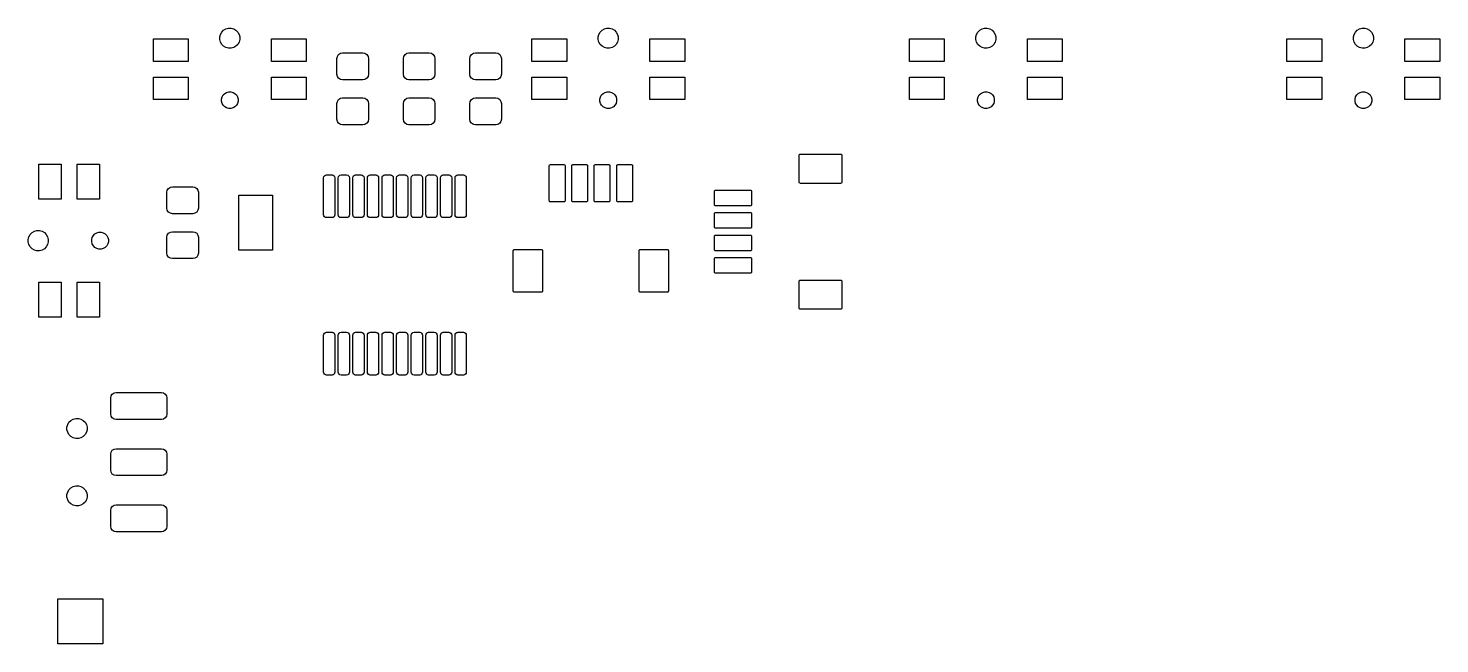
# Model space of a CAD drawing. Extents: x 187.9 to 250.7, y -110.1 to -82.7.
import ezdxf

# ---------------------------------------------------------------- set-up
doc = ezdxf.new("R2010")
doc.units = 0
doc.layers.add('BLACK', color=7, linetype='CONTINUOUS')

msp = doc.modelspace()

# ---------------------------------------------------------------- linework, layer by layer
at = {"layer": 'BLACK', "linetype": 'CONTINUOUS'}
for p, q in [((196.434254, -82.977792), (196.492991, -82.876057)), ((196.492991, -82.876057), (196.576057, -82.792991)), ((196.576057, -82.792991), (196.677792, -82.734254)), ((196.677792, -82.734254), (196.791263, -82.70385)), ((196.791263, -82.70385), (196.908737, -82.70385)), ((196.908737, -82.70385), (197.022208, -82.734254)), ((197.022208, -82.734254), (197.123943, -82.792991)), ((197.123943, -82.792991), (197.207009, -82.876057)), ((197.207009, -82.876057), (197.265746, -82.977792)), ((213.279254, -82.977792), (213.337991, -82.876057)), ((213.337991, -82.876057), (213.421057, -82.792991)), ((213.421057, -82.792991), (213.522792, -82.734254)), ((213.522792, -82.734254), (213.636263, -82.70385)), ((213.636263, -82.70385), (213.753737, -82.70385)), ((213.753737, -82.70385), (213.867208, -82.734254)), ((213.867208, -82.734254), (213.968943, -82.792991)), ((213.968943, -82.792991), (214.052009, -82.876057)), ((214.052009, -82.876057), (214.110746, -82.977792)), ((230.084254, -82.977792), (230.142991, -82.876057)), ((230.142991, -82.876057), (230.226057, -82.792991)), ((230.226057, -82.792991), (230.327792, -82.734254)), ((230.327792, -82.734254), (230.441263, -82.70385)), ((230.441263, -82.70385), (230.558737, -82.70385)), ((230.558737, -82.70385), (230.672208, -82.734254)), ((230.672208, -82.734254), (230.773943, -82.792991)), ((230.773943, -82.792991), (230.857009, -82.876057)), ((230.857009, -82.876057), (230.915746, -82.977792)), ((246.884254, -82.977792), (246.942991, -82.876057)), ((246.942991, -82.876057), (247.026057, -82.792991)), ((247.026057, -82.792991), (247.127792, -82.734254)), ((247.127792, -82.734254), (247.241263, -82.70385)), ((247.241263, -82.70385), (247.358737, -82.70385)), ((247.358737, -82.70385), (247.472208, -82.734254)), ((247.472208, -82.734254), (247.573943, -82.792991)), ((247.573943, -82.792991), (247.657009, -82.876057)), ((247.657009, -82.876057), (247.715746, -82.977792)), ((193.45, -84.175), (193.45, -83.175)), ((193.45, -83.175), (195, -83.175)), ((195, -83.175), (195, -84.175)), ((196.40385, -83.091263), (196.434254, -82.977792)), ((196.40385, -83.208737), (196.40385, -83.091263)), ((196.434254, -83.322208), (196.40385, -83.208737)), ((196.492991, -83.423943), (196.434254, -83.322208)), ((196.576057, -83.507009), (196.492991, -83.423943)), ((196.677792, -83.565746), (196.576057, -83.507009)), ((197.123943, -83.507009), (197.022208, -83.565746)), ((197.207009, -83.423943), (197.123943, -83.507009)), ((197.265746, -83.322208), (197.207009, -83.423943)), ((197.265746, -82.977792), (197.29615, -83.091263)), ((197.29615, -83.208737), (197.265746, -83.322208)), ((197.29615, -83.091263), (197.29615, -83.208737)), ((198.7, -84.175), (198.7, -83.175)), ((198.7, -83.175), (200.25, -83.175)), ((200.25, -83.175), (200.25, -84.175)), ((210.295, -84.175), (210.295, -83.175)), ((210.295, -83.175), (211.845, -83.175)), ((211.845, -83.175), (211.845, -84.175)), ((213.24885, -83.091263), (213.279254, -82.977792)), ((213.24885, -83.208737), (213.24885, -83.091263)), ((213.279254, -83.322208), (213.24885, -83.208737)), ((213.337991, -83.423943), (213.279254, -83.322208)), ((213.421057, -83.507009), (213.337991, -83.423943)), ((213.522792, -83.565746), (213.421057, -83.507009)), ((213.968943, -83.507009), (213.867208, -83.565746)), ((214.052009, -83.423943), (213.968943, -83.507009)), ((214.110746, -83.322208), (214.052009, -83.423943)), ((214.110746, -82.977792), (214.14115, -83.091263)), ((214.14115, -83.208737), (214.110746, -83.322208)), ((214.14115, -83.091263), (214.14115, -83.208737)), ((215.545, -84.175), (215.545, -83.175)), ((215.545, -83.175), (217.095, -83.175)), ((217.095, -83.175), (217.095, -84.175)), ((227.1, -84.175), (227.1, -83.175)), ((227.1, -83.175), (228.65, -83.175)), ((228.65, -83.175), (228.65, -84.175)), ((230.05385, -83.091263), (230.084254, -82.977792)), ((230.05385, -83.208737), (230.05385, -83.091263)), ((230.084254, -83.322208), (230.05385, -83.208737)), ((230.142991, -83.423943), (230.084254, -83.322208)), ((230.226057, -83.507009), (230.142991, -83.423943)), ((230.327792, -83.565746), (230.226057, -83.507009)), ((230.773943, -83.507009), (230.672208, -83.565746)), ((230.857009, -83.423943), (230.773943, -83.507009)), ((230.915746, -83.322208), (230.857009, -83.423943)), ((230.915746, -82.977792), (230.94615, -83.091263)), ((230.94615, -83.208737), (230.915746, -83.322208)), ((230.94615, -83.091263), (230.94615, -83.208737)), ((232.35, -84.175), (232.35, -83.175)), ((232.35, -83.175), (233.9, -83.175)), ((233.9, -83.175), (233.9, -84.175)), ((243.9, -84.175), (243.9, -83.175)), ((243.9, -83.175), (245.45, -83.175)), ((245.45, -83.175), (245.45, -84.175)), ((246.85385, -83.091263), (246.884254, -82.977792)), ((246.85385, -83.208737), (246.85385, -83.091263)), ((246.884254, -83.322208), (246.85385, -83.208737)), ((246.942991, -83.423943), (246.884254, -83.322208)), ((247.026057, -83.507009), (246.942991, -83.423943)), ((247.127792, -83.565746), (247.026057, -83.507009)), ((247.573943, -83.507009), (247.472208, -83.565746)), ((247.657009, -83.423943), (247.573943, -83.507009)), ((247.715746, -83.322208), (247.657009, -83.423943)), ((247.715746, -82.977792), (247.74615, -83.091263)), ((247.74615, -83.208737), (247.715746, -83.322208)), ((247.74615, -83.091263), (247.74615, -83.208737)), ((249.15, -84.175), (249.15, -83.175)), ((249.15, -83.175), (250.7, -83.175)), ((250.7, -83.175), (250.7, -84.175)), ((195, -84.175), (193.45, -84.175)), ((196.791263, -83.59615), (196.677792, -83.565746)), ((196.908737, -83.59615), (196.791263, -83.59615)), ((197.022208, -83.565746), (196.908737, -83.59615)), ((200.25, -84.175), (198.7, -84.175)), ((201.62, -84.05), (201.63903, -83.954329)), ((201.62, -84.75), (201.62, -84.05)), ((201.63903, -83.954329), (201.693223, -83.873223)), ((201.693223, -83.873223), (201.774329, -83.81903)), ((201.774329, -83.81903), (201.87, -83.8)), ((201.87, -83.8), (202.77, -83.8)), ((202.77, -83.8), (202.865671, -83.81903)), ((202.865671, -83.81903), (202.946777, -83.873223)), ((202.946777, -83.873223), (203.00097, -83.954329)), ((203.00097, -83.954329), (203.02, -84.05)), ((203.02, -84.05), (203.02, -84.75)), ((204.575, -84.05), (204.59403, -83.954329)), ((204.575, -84.75), (204.575, -84.05)), ((204.59403, -83.954329), (204.648223, -83.873223)), ((204.648223, -83.873223), (204.729329, -83.81903)), ((204.729329, -83.81903), (204.825, -83.8)), ((204.825, -83.8), (205.725, -83.8)), ((205.725, -83.8), (205.820671, -83.81903)), ((205.820671, -83.81903), (205.901777, -83.873223)), ((205.901777, -83.873223), (205.95597, -83.954329)), ((205.95597, -83.954329), (205.975, -84.05)), ((205.975, -84.05), (205.975, -84.75)), ((207.535, -84.05), (207.55403, -83.954329)), ((207.535, -84.75), (207.535, -84.05)), ((207.55403, -83.954329), (207.608223, -83.873223)), ((207.608223, -83.873223), (207.689329, -83.81903)), ((207.689329, -83.81903), (207.785, -83.8)), ((207.785, -83.8), (208.685, -83.8)), ((208.685, -83.8), (208.780671, -83.81903)), ((208.780671, -83.81903), (208.861777, -83.873223)), ((208.861777, -83.873223), (208.91597, -83.954329)), ((208.91597, -83.954329), (208.935, -84.05)), ((208.935, -84.05), (208.935, -84.75)), ((211.845, -84.175), (210.295, -84.175)), ((213.636263, -83.59615), (213.522792, -83.565746)), ((213.753737, -83.59615), (213.636263, -83.59615)), ((213.867208, -83.565746), (213.753737, -83.59615)), ((217.095, -84.175), (215.545, -84.175)), ((228.65, -84.175), (227.1, -84.175)), ((230.441263, -83.59615), (230.327792, -83.565746)), ((230.558737, -83.59615), (230.441263, -83.59615)), ((230.672208, -83.565746), (230.558737, -83.59615)), ((233.9, -84.175), (232.35, -84.175)), ((245.45, -84.175), (243.9, -84.175)), ((247.241263, -83.59615), (247.127792, -83.565746)), ((247.358737, -83.59615), (247.241263, -83.59615)), ((247.472208, -83.565746), (247.358737, -83.59615)), ((250.7, -84.175), (249.15, -84.175)), ((201.63903, -84.845671), (201.62, -84.75)), ((203.02, -84.75), (203.00097, -84.845671)), ((204.59403, -84.845671), (204.575, -84.75)), ((205.975, -84.75), (205.95597, -84.845671)), ((207.55403, -84.845671), (207.535, -84.75)), ((208.935, -84.75), (208.91597, -84.845671)), ((193.45, -85.875), (193.45, -84.875)), ((193.45, -84.875), (195, -84.875)), ((195, -84.875), (195, -85.875)), ((198.7, -85.875), (198.7, -84.875)), ((198.7, -84.875), (200.25, -84.875)), ((200.25, -84.875), (200.25, -85.875)), ((201.693223, -84.926777), (201.63903, -84.845671)), ((201.774329, -84.98097), (201.693223, -84.926777)), ((201.87, -85), (201.774329, -84.98097)), ((202.77, -85), (201.87, -85)), ((202.865671, -84.98097), (202.77, -85)), ((202.946777, -84.926777), (202.865671, -84.98097)), ((203.00097, -84.845671), (202.946777, -84.926777)), ((204.648223, -84.926777), (204.59403, -84.845671)), ((204.729329, -84.98097), (204.648223, -84.926777)), ((204.825, -85), (204.729329, -84.98097)), ((205.725, -85), (204.825, -85)), ((205.820671, -84.98097), (205.725, -85)), ((205.901777, -84.926777), (205.820671, -84.98097)), ((205.95597, -84.845671), (205.901777, -84.926777)), ((207.608223, -84.926777), (207.55403, -84.845671)), ((207.689329, -84.98097), (207.608223, -84.926777)), ((207.785, -85), (207.689329, -84.98097)), ((208.685, -85), (207.785, -85)), ((208.780671, -84.98097), (208.685, -85)), ((208.861777, -84.926777), (208.780671, -84.98097)), ((208.91597, -84.845671), (208.861777, -84.926777)), ((210.295, -85.875), (210.295, -84.875)), ((210.295, -84.875), (211.845, -84.875)), ((211.845, -84.875), (211.845, -85.875)), ((215.545, -85.875), (215.545, -84.875)), ((215.545, -84.875), (217.095, -84.875)), ((217.095, -84.875), (217.095, -85.875)), ((227.1, -85.875), (227.1, -84.875)), ((227.1, -84.875), (228.65, -84.875)), ((228.65, -84.875), (228.65, -85.875)), ((232.35, -85.875), (232.35, -84.875)), ((232.35, -84.875), (233.9, -84.875)), ((233.9, -84.875), (233.9, -85.875)), ((243.9, -85.875), (243.9, -84.875)), ((243.9, -84.875), (245.45, -84.875)), ((245.45, -84.875), (245.45, -85.875)), ((249.15, -85.875), (249.15, -84.875)), ((249.15, -84.875), (250.7, -84.875)), ((250.7, -84.875), (250.7, -85.875)), ((195, -85.875), (193.45, -85.875)), ((196.478208, -85.851053), (196.503545, -85.756494)), ((196.478208, -85.948947), (196.478208, -85.851053)), ((196.503545, -86.043506), (196.478208, -85.948947)), ((196.503545, -85.756494), (196.552492, -85.671714)), ((196.552492, -86.128286), (196.503545, -86.043506)), ((196.552492, -85.671714), (196.621714, -85.602492)), ((196.621714, -85.602492), (196.706494, -85.553545)), ((196.706494, -85.553545), (196.801053, -85.528208)), ((196.801053, -85.528208), (196.898947, -85.528208)), ((196.898947, -85.528208), (196.993506, -85.553545)), ((196.993506, -85.553545), (197.078286, -85.602492)), ((197.078286, -85.602492), (197.147508, -85.671714)), ((197.147508, -85.671714), (197.196455, -85.756494)), ((197.196455, -86.043506), (197.147508, -86.128286)), ((197.196455, -85.756494), (197.221792, -85.851053)), ((197.221792, -85.948947), (197.196455, -86.043506)), ((197.221792, -85.851053), (197.221792, -85.948947)), ((200.25, -85.875), (198.7, -85.875)), ((201.62, -86.05), (201.63903, -85.954329)), ((201.62, -86.75), (201.62, -86.05)), ((201.63903, -85.954329), (201.693223, -85.873223)), ((201.693223, -85.873223), (201.774329, -85.81903)), ((201.774329, -85.81903), (201.87, -85.8)), ((201.87, -85.8), (202.77, -85.8)), ((202.77, -85.8), (202.865671, -85.81903)), ((202.865671, -85.81903), (202.946777, -85.873223)), ((202.946777, -85.873223), (203.00097, -85.954329)), ((203.00097, -85.954329), (203.02, -86.05)), ((203.02, -86.05), (203.02, -86.75)), ((204.575, -86.05), (204.59403, -85.954329)), ((204.575, -86.75), (204.575, -86.05)), ((204.59403, -85.954329), (204.648223, -85.873223)), ((204.648223, -85.873223), (204.729329, -85.81903)), ((204.729329, -85.81903), (204.825, -85.8)), ((204.825, -85.8), (205.725, -85.8)), ((205.725, -85.8), (205.820671, -85.81903)), ((205.820671, -85.81903), (205.901777, -85.873223)), ((205.901777, -85.873223), (205.95597, -85.954329)), ((205.95597, -85.954329), (205.975, -86.05)), ((205.975, -86.05), (205.975, -86.75)), ((207.535, -86.05), (207.55403, -85.954329)), ((207.535, -86.75), (207.535, -86.05)), ((207.55403, -85.954329), (207.608223, -85.873223)), ((207.608223, -85.873223), (207.689329, -85.81903)), ((207.689329, -85.81903), (207.785, -85.8)), ((207.785, -85.8), (208.685, -85.8)), ((208.685, -85.8), (208.780671, -85.81903)), ((208.780671, -85.81903), (208.861777, -85.873223)), ((208.861777, -85.873223), (208.91597, -85.954329)), ((208.91597, -85.954329), (208.935, -86.05)), ((208.935, -86.05), (208.935, -86.75)), ((211.845, -85.875), (210.295, -85.875)), ((213.323208, -85.851053), (213.348545, -85.756494)), ((213.323208, -85.948947), (213.323208, -85.851053)), ((213.348545, -86.043506), (213.323208, -85.948947)), ((213.348545, -85.756494), (213.397492, -85.671714)), ((213.397492, -86.128286), (213.348545, -86.043506)), ((213.397492, -85.671714), (213.466714, -85.602492)), ((213.466714, -85.602492), (213.551494, -85.553545)), ((213.551494, -85.553545), (213.646053, -85.528208)), ((213.646053, -85.528208), (213.743947, -85.528208)), ((213.743947, -85.528208), (213.838506, -85.553545)), ((213.838506, -85.553545), (213.923286, -85.602492)), ((213.923286, -85.602492), (213.992508, -85.671714)), ((213.992508, -85.671714), (214.041455, -85.756494)), ((214.041455, -86.043506), (213.992508, -86.128286)), ((214.041455, -85.756494), (214.066792, -85.851053)), ((214.066792, -85.948947), (214.041455, -86.043506)), ((214.066792, -85.851053), (214.066792, -85.948947)), ((217.095, -85.875), (215.545, -85.875)), ((228.65, -85.875), (227.1, -85.875)), ((230.128208, -85.851053), (230.153545, -85.756494)), ((230.128208, -85.948947), (230.128208, -85.851053)), ((230.153545, -86.043506), (230.128208, -85.948947)), ((230.153545, -85.756494), (230.202492, -85.671714)), ((230.202492, -86.128286), (230.153545, -86.043506)), ((230.202492, -85.671714), (230.271714, -85.602492)), ((230.271714, -85.602492), (230.356494, -85.553545)), ((230.356494, -85.553545), (230.451053, -85.528208)), ((230.451053, -85.528208), (230.548947, -85.528208)), ((230.548947, -85.528208), (230.643506, -85.553545)), ((230.643506, -85.553545), (230.728286, -85.602492)), ((230.728286, -85.602492), (230.797508, -85.671714)), ((230.797508, -85.671714), (230.846455, -85.756494)), ((230.846455, -86.043506), (230.797508, -86.128286)), ((230.846455, -85.756494), (230.871792, -85.851053)), ((230.871792, -85.948947), (230.846455, -86.043506)), ((230.871792, -85.851053), (230.871792, -85.948947)), ((233.9, -85.875), (232.35, -85.875)), ((245.45, -85.875), (243.9, -85.875)), ((246.928208, -85.851053), (246.953545, -85.756494)), ((246.928208, -85.948947), (246.928208, -85.851053)), ((246.953545, -86.043506), (246.928208, -85.948947)), ((246.953545, -85.756494), (247.002492, -85.671714)), ((247.002492, -86.128286), (246.953545, -86.043506)), ((247.002492, -85.671714), (247.071714, -85.602492)), ((247.071714, -85.602492), (247.156494, -85.553545)), ((247.156494, -85.553545), (247.251053, -85.528208)), ((247.251053, -85.528208), (247.348947, -85.528208)), ((247.348947, -85.528208), (247.443506, -85.553545)), ((247.443506, -85.553545), (247.528286, -85.602492)), ((247.528286, -85.602492), (247.597508, -85.671714)), ((247.597508, -85.671714), (247.646455, -85.756494)), ((247.646455, -86.043506), (247.597508, -86.128286)), ((247.646455, -85.756494), (247.671792, -85.851053)), ((247.671792, -85.948947), (247.646455, -86.043506)), ((247.671792, -85.851053), (247.671792, -85.948947)), ((250.7, -85.875), (249.15, -85.875)), ((196.621714, -86.197508), (196.552492, -86.128286)), ((196.706494, -86.246455), (196.621714, -86.197508)), ((196.801053, -86.271792), (196.706494, -86.246455)), ((196.898947, -86.271792), (196.801053, -86.271792)), ((196.993506, -86.246455), (196.898947, -86.271792)), ((197.078286, -86.197508), (196.993506, -86.246455)), ((197.147508, -86.128286), (197.078286, -86.197508)), ((213.466714, -86.197508), (213.397492, -86.128286)), ((213.551494, -86.246455), (213.466714, -86.197508)), ((213.646053, -86.271792), (213.551494, -86.246455)), ((213.743947, -86.271792), (213.646053, -86.271792)), ((213.838506, -86.246455), (213.743947, -86.271792)), ((213.923286, -86.197508), (213.838506, -86.246455)), ((213.992508, -86.128286), (213.923286, -86.197508)), ((230.271714, -86.197508), (230.202492, -86.128286)), ((230.356494, -86.246455), (230.271714, -86.197508)), ((230.451053, -86.271792), (230.356494, -86.246455)), ((230.548947, -86.271792), (230.451053, -86.271792)), ((230.643506, -86.246455), (230.548947, -86.271792)), ((230.728286, -86.197508), (230.643506, -86.246455)), ((230.797508, -86.128286), (230.728286, -86.197508)), ((247.071714, -86.197508), (247.002492, -86.128286)), ((247.156494, -86.246455), (247.071714, -86.197508)), ((247.251053, -86.271792), (247.156494, -86.246455)), ((247.348947, -86.271792), (247.251053, -86.271792)), ((247.443506, -86.246455), (247.348947, -86.271792)), ((247.528286, -86.197508), (247.443506, -86.246455)), ((247.597508, -86.128286), (247.528286, -86.197508)), ((201.63903, -86.845671), (201.62, -86.75)), ((201.693223, -86.926777), (201.63903, -86.845671)), ((201.774329, -86.98097), (201.693223, -86.926777)), ((201.87, -87), (201.774329, -86.98097)), ((202.77, -87), (201.87, -87)), ((202.865671, -86.98097), (202.77, -87)), ((202.946777, -86.926777), (202.865671, -86.98097)), ((203.00097, -86.845671), (202.946777, -86.926777)), ((203.02, -86.75), (203.00097, -86.845671)), ((204.59403, -86.845671), (204.575, -86.75)), ((204.648223, -86.926777), (204.59403, -86.845671)), ((204.729329, -86.98097), (204.648223, -86.926777)), ((204.825, -87), (204.729329, -86.98097)), ((205.725, -87), (204.825, -87)), ((205.820671, -86.98097), (205.725, -87)), ((205.901777, -86.926777), (205.820671, -86.98097)), ((205.95597, -86.845671), (205.901777, -86.926777)), ((205.975, -86.75), (205.95597, -86.845671)), ((207.55403, -86.845671), (207.535, -86.75)), ((207.608223, -86.926777), (207.55403, -86.845671)), ((207.689329, -86.98097), (207.608223, -86.926777)), ((207.785, -87), (207.689329, -86.98097)), ((208.685, -87), (207.785, -87)), ((208.780671, -86.98097), (208.685, -87)), ((208.861777, -86.926777), (208.780671, -86.98097)), ((208.91597, -86.845671), (208.861777, -86.926777)), ((208.935, -86.75), (208.91597, -86.845671)), ((222.1932, -88.35), (222.197067, -88.33056)), ((222.1932, -89.55), (222.1932, -88.35)), ((222.197067, -88.33056), (222.208079, -88.314079)), ((222.208079, -88.314079), (222.22456, -88.303067)), ((222.22456, -88.303067), (222.244, -88.2992)), ((222.244, -88.2992), (224.044, -88.2992)), ((224.044, -88.2992), (224.06344, -88.303067)), ((224.06344, -88.303067), (224.079921, -88.314079)), ((224.079921, -88.314079), (224.090933, -88.33056)), ((224.090933, -88.33056), (224.0948, -88.35)), ((224.0948, -88.35), (224.0948, -89.55)), ((188.35, -90.3), (188.35, -88.75)), ((188.35, -88.75), (189.35, -88.75)), ((189.35, -88.75), (189.35, -90.3)), ((190.05, -90.3), (190.05, -88.75)), ((190.05, -88.75), (191.05, -88.75)), ((191.05, -88.75), (191.05, -90.3)), ((211.0682, -88.819), (211.072067, -88.79956)), ((211.0682, -90.369), (211.0682, -88.819)), ((211.072067, -88.79956), (211.083079, -88.783079)), ((211.083079, -88.783079), (211.09956, -88.772067)), ((211.09956, -88.772067), (211.119, -88.7682)), ((211.119, -88.7682), (211.719, -88.7682)), ((211.719, -88.7682), (211.73844, -88.772067)), ((211.73844, -88.772067), (211.754921, -88.783079)), ((211.754921, -88.783079), (211.765933, -88.79956)), ((211.765933, -88.79956), (211.7698, -88.819)), ((211.7698, -88.819), (211.7698, -90.369)), ((212.0682, -88.819), (212.072067, -88.79956)), ((212.0682, -90.369), (212.0682, -88.819)), ((212.072067, -88.79956), (212.083079, -88.783079)), ((212.083079, -88.783079), (212.09956, -88.772067)), ((212.09956, -88.772067), (212.119, -88.7682)), ((212.119, -88.7682), (212.719, -88.7682)), ((212.719, -88.7682), (212.73844, -88.772067)), ((212.73844, -88.772067), (212.754921, -88.783079)), ((212.754921, -88.783079), (212.765933, -88.79956)), ((212.765933, -88.79956), (212.7698, -88.819)), ((212.7698, -88.819), (212.7698, -90.369)), ((213.0682, -88.819), (213.072067, -88.79956)), ((213.0682, -90.369), (213.0682, -88.819)), ((213.072067, -88.79956), (213.083079, -88.783079)), ((213.083079, -88.783079), (213.09956, -88.772067)), ((213.09956, -88.772067), (213.119, -88.7682)), ((213.119, -88.7682), (213.719, -88.7682)), ((213.719, -88.7682), (213.73844, -88.772067)), ((213.73844, -88.772067), (213.754921, -88.783079)), ((213.754921, -88.783079), (213.765933, -88.79956)), ((213.765933, -88.79956), (213.7698, -88.819)), ((213.7698, -88.819), (213.7698, -90.369)), ((214.0682, -88.819), (214.072067, -88.79956)), ((214.0682, -90.369), (214.0682, -88.819)), ((214.072067, -88.79956), (214.083079, -88.783079)), ((214.083079, -88.783079), (214.09956, -88.772067)), ((214.09956, -88.772067), (214.119, -88.7682)), ((214.119, -88.7682), (214.719, -88.7682)), ((214.719, -88.7682), (214.73844, -88.772067)), ((214.73844, -88.772067), (214.754921, -88.783079)), ((214.754921, -88.783079), (214.765933, -88.79956)), ((214.765933, -88.79956), (214.7698, -88.819)), ((214.7698, -88.819), (214.7698, -90.369)), ((194.06903, -89.904329), (194.123223, -89.823223)), ((194.123223, -89.823223), (194.204329, -89.76903)), ((194.204329, -89.76903), (194.3, -89.75)), ((194.3, -89.75), (195.2, -89.75)), ((195.2, -89.75), (195.295671, -89.76903)), ((195.295671, -89.76903), (195.376777, -89.823223)), ((195.376777, -89.823223), (195.43097, -89.904329)), ((201.025, -89.35), (201.034515, -89.302165)), ((201.025, -91), (201.025, -89.35)), ((201.034515, -89.302165), (201.061612, -89.261612)), ((201.061612, -89.261612), (201.102165, -89.234515)), ((201.102165, -89.234515), (201.15, -89.225)), ((201.15, -89.225), (201.4, -89.225)), ((201.4, -89.225), (201.447835, -89.234515)), ((201.447835, -89.234515), (201.488388, -89.261612)), ((201.488388, -89.261612), (201.515485, -89.302165)), ((201.515485, -89.302165), (201.525, -89.35)), ((201.525, -89.35), (201.525, -91)), ((201.675, -89.35), (201.684515, -89.302165)), ((201.675, -91), (201.675, -89.35)), ((201.684515, -89.302165), (201.711612, -89.261612)), ((201.711612, -89.261612), (201.752165, -89.234515)), ((201.752165, -89.234515), (201.8, -89.225)), ((201.8, -89.225), (202.05, -89.225)), ((202.05, -89.225), (202.097835, -89.234515)), ((202.097835, -89.234515), (202.138388, -89.261612)), ((202.138388, -89.261612), (202.165485, -89.302165)), ((202.165485, -89.302165), (202.175, -89.35)), ((202.175, -89.35), (202.175, -91)), ((202.325, -89.35), (202.334515, -89.302165)), ((202.325, -91), (202.325, -89.35)), ((202.334515, -89.302165), (202.361612, -89.261612)), ((202.361612, -89.261612), (202.402165, -89.234515)), ((202.402165, -89.234515), (202.45, -89.225)), ((202.45, -89.225), (202.7, -89.225)), ((202.7, -89.225), (202.747835, -89.234515)), ((202.747835, -89.234515), (202.788388, -89.261612)), ((202.788388, -89.261612), (202.815485, -89.302165)), ((202.815485, -89.302165), (202.825, -89.35)), ((202.825, -89.35), (202.825, -91)), ((202.975, -89.35), (202.984515, -89.302165)), ((202.975, -91), (202.975, -89.35)), ((202.984515, -89.302165), (203.011612, -89.261612)), ((203.011612, -89.261612), (203.052165, -89.234515)), ((203.052165, -89.234515), (203.1, -89.225)), ((203.1, -89.225), (203.35, -89.225)), ((203.35, -89.225), (203.397835, -89.234515)), ((203.397835, -89.234515), (203.438388, -89.261612)), ((203.438388, -89.261612), (203.465485, -89.302165)), ((203.465485, -89.302165), (203.475, -89.35)), ((203.475, -89.35), (203.475, -91)), ((203.625, -89.35), (203.634515, -89.302165)), ((203.625, -91), (203.625, -89.35)), ((203.634515, -89.302165), (203.661612, -89.261612)), ((203.661612, -89.261612), (203.702165, -89.234515)), ((203.702165, -89.234515), (203.75, -89.225)), ((203.75, -89.225), (204, -89.225)), ((204, -89.225), (204.047835, -89.234515)), ((204.047835, -89.234515), (204.088388, -89.261612)), ((204.088388, -89.261612), (204.115485, -89.302165)), ((204.115485, -89.302165), (204.125, -89.35)), ((204.125, -89.35), (204.125, -91)), ((204.275, -89.35), (204.284515, -89.302165)), ((204.275, -91), (204.275, -89.35)), ((204.284515, -89.302165), (204.311612, -89.261612)), ((204.311612, -89.261612), (204.352165, -89.234515)), ((204.352165, -89.234515), (204.4, -89.225)), ((204.4, -89.225), (204.65, -89.225)), ((204.65, -89.225), (204.697835, -89.234515)), ((204.697835, -89.234515), (204.738388, -89.261612)), ((204.738388, -89.261612), (204.765485, -89.302165)), ((204.765485, -89.302165), (204.775, -89.35)), ((204.775, -89.35), (204.775, -91)), ((204.925, -89.35), (204.934515, -89.302165)), ((204.925, -91), (204.925, -89.35)), ((204.934515, -89.302165), (204.961612, -89.261612)), ((204.961612, -89.261612), (205.002165, -89.234515)), ((205.002165, -89.234515), (205.05, -89.225)), ((205.05, -89.225), (205.3, -89.225)), ((205.3, -89.225), (205.347835, -89.234515)), ((205.347835, -89.234515), (205.388388, -89.261612)), ((205.388388, -89.261612), (205.415485, -89.302165)), ((205.415485, -89.302165), (205.425, -89.35)), ((205.425, -89.35), (205.425, -91)), ((205.575, -89.35), (205.584515, -89.302165)), ((205.575, -91), (205.575, -89.35)), ((205.584515, -89.302165), (205.611612, -89.261612)), ((205.611612, -89.261612), (205.652165, -89.234515)), ((205.652165, -89.234515), (205.7, -89.225)), ((205.7, -89.225), (205.95, -89.225)), ((205.95, -89.225), (205.997835, -89.234515)), ((205.997835, -89.234515), (206.038388, -89.261612)), ((206.038388, -89.261612), (206.065485, -89.302165)), ((206.065485, -89.302165), (206.075, -89.35)), ((206.075, -89.35), (206.075, -91)), ((206.225, -89.35), (206.234515, -89.302165)), ((206.225, -91), (206.225, -89.35)), ((206.234515, -89.302165), (206.261612, -89.261612)), ((206.261612, -89.261612), (206.302165, -89.234515)), ((206.302165, -89.234515), (206.35, -89.225)), ((206.35, -89.225), (206.6, -89.225)), ((206.6, -89.225), (206.647835, -89.234515)), ((206.647835, -89.234515), (206.688388, -89.261612)), ((206.688388, -89.261612), (206.715485, -89.302165)), ((206.715485, -89.302165), (206.725, -89.35)), ((206.725, -89.35), (206.725, -91)), ((206.875, -89.35), (206.884515, -89.302165)), ((206.875, -91), (206.875, -89.35)), ((206.884515, -89.302165), (206.911612, -89.261612)), ((206.911612, -89.261612), (206.952165, -89.234515)), ((206.952165, -89.234515), (207, -89.225)), ((207, -89.225), (207.25, -89.225)), ((207.25, -89.225), (207.297835, -89.234515)), ((207.297835, -89.234515), (207.338388, -89.261612)), ((207.338388, -89.261612), (207.365485, -89.302165)), ((207.365485, -89.302165), (207.375, -89.35)), ((207.375, -89.35), (207.375, -91)), ((222.197067, -89.56944), (222.1932, -89.55)), ((222.208079, -89.585921), (222.197067, -89.56944)), ((222.22456, -89.596933), (222.208079, -89.585921)), ((222.244, -89.6008), (222.22456, -89.596933)), ((224.044, -89.6008), (222.244, -89.6008)), ((224.06344, -89.596933), (224.044, -89.6008)), ((224.079921, -89.585921), (224.06344, -89.596933)), ((224.090933, -89.56944), (224.079921, -89.585921)), ((224.0948, -89.55), (224.090933, -89.56944)), ((189.35, -90.3), (188.35, -90.3)), ((191.05, -90.3), (190.05, -90.3)), ((194.05, -90), (194.06903, -89.904329)), ((194.05, -90.7), (194.05, -90)), ((195.43097, -89.904329), (195.45, -90)), ((195.45, -90), (195.45, -90.7)), ((197.25, -92.575), (197.25, -90.125)), ((197.25, -90.125), (198.75, -90.125)), ((198.75, -90.125), (198.75, -92.575)), ((211.072067, -90.38844), (211.0682, -90.369)), ((211.083079, -90.404921), (211.072067, -90.38844)), ((211.09956, -90.415933), (211.083079, -90.404921)), ((211.119, -90.4198), (211.09956, -90.415933)), ((211.719, -90.4198), (211.119, -90.4198)), ((211.73844, -90.415933), (211.719, -90.4198)), ((211.754921, -90.404921), (211.73844, -90.415933)), ((211.765933, -90.38844), (211.754921, -90.404921)), ((211.7698, -90.369), (211.765933, -90.38844)), ((212.072067, -90.38844), (212.0682, -90.369)), ((212.083079, -90.404921), (212.072067, -90.38844)), ((212.09956, -90.415933), (212.083079, -90.404921)), ((212.119, -90.4198), (212.09956, -90.415933)), ((212.719, -90.4198), (212.119, -90.4198)), ((212.73844, -90.415933), (212.719, -90.4198)), ((212.754921, -90.404921), (212.73844, -90.415933)), ((212.765933, -90.38844), (212.754921, -90.404921)), ((212.7698, -90.369), (212.765933, -90.38844)), ((213.072067, -90.38844), (213.0682, -90.369)), ((213.083079, -90.404921), (213.072067, -90.38844)), ((213.09956, -90.415933), (213.083079, -90.404921)), ((213.119, -90.4198), (213.09956, -90.415933)), ((213.719, -90.4198), (213.119, -90.4198)), ((213.73844, -90.415933), (213.719, -90.4198)), ((213.754921, -90.404921), (213.73844, -90.415933)), ((213.765933, -90.38844), (213.754921, -90.404921)), ((213.7698, -90.369), (213.765933, -90.38844)), ((214.072067, -90.38844), (214.0682, -90.369)), ((214.083079, -90.404921), (214.072067, -90.38844)), ((214.09956, -90.415933), (214.083079, -90.404921)), ((214.119, -90.4198), (214.09956, -90.415933)), ((214.719, -90.4198), (214.119, -90.4198)), ((214.73844, -90.415933), (214.719, -90.4198)), ((214.754921, -90.404921), (214.73844, -90.415933)), ((214.765933, -90.38844), (214.754921, -90.404921)), ((214.7698, -90.369), (214.765933, -90.38844)), ((218.4182, -89.95), (218.422067, -89.93056)), ((218.4182, -90.55), (218.4182, -89.95)), ((218.422067, -89.93056), (218.433079, -89.914079)), ((218.433079, -89.914079), (218.44956, -89.903067)), ((218.44956, -89.903067), (218.469, -89.8992)), ((218.469, -89.8992), (220.019, -89.8992)), ((220.019, -89.8992), (220.03844, -89.903067)), ((220.03844, -89.903067), (220.054921, -89.914079)), ((220.054921, -89.914079), (220.065933, -89.93056)), ((220.065933, -89.93056), (220.0698, -89.95)), ((220.0698, -89.95), (220.0698, -90.55)), ((194.06903, -90.795671), (194.05, -90.7)), ((194.123223, -90.876777), (194.06903, -90.795671)), ((194.204329, -90.93097), (194.123223, -90.876777)), ((194.3, -90.95), (194.204329, -90.93097)), ((195.2, -90.95), (194.3, -90.95)), ((195.295671, -90.93097), (195.2, -90.95)), ((195.376777, -90.876777), (195.295671, -90.93097)), ((195.43097, -90.795671), (195.376777, -90.876777)), ((195.45, -90.7), (195.43097, -90.795671)), ((201.034515, -91.047835), (201.025, -91)), ((201.061612, -91.088388), (201.034515, -91.047835)), ((201.102165, -91.115485), (201.061612, -91.088388)), ((201.488388, -91.088388), (201.447835, -91.115485)), ((201.515485, -91.047835), (201.488388, -91.088388)), ((201.525, -91), (201.515485, -91.047835)), ((201.684515, -91.047835), (201.675, -91)), ((201.711612, -91.088388), (201.684515, -91.047835)), ((201.752165, -91.115485), (201.711612, -91.088388)), ((202.138388, -91.088388), (202.097835, -91.115485)), ((202.165485, -91.047835), (202.138388, -91.088388)), ((202.175, -91), (202.165485, -91.047835)), ((202.334515, -91.047835), (202.325, -91)), ((202.361612, -91.088388), (202.334515, -91.047835)), ((202.402165, -91.115485), (202.361612, -91.088388)), ((202.788388, -91.088388), (202.747835, -91.115485)), ((202.815485, -91.047835), (202.788388, -91.088388)), ((202.825, -91), (202.815485, -91.047835)), ((202.984515, -91.047835), (202.975, -91)), ((203.011612, -91.088388), (202.984515, -91.047835)), ((203.052165, -91.115485), (203.011612, -91.088388)), ((203.438388, -91.088388), (203.397835, -91.115485)), ((203.465485, -91.047835), (203.438388, -91.088388)), ((203.475, -91), (203.465485, -91.047835)), ((203.634515, -91.047835), (203.625, -91)), ((203.661612, -91.088388), (203.634515, -91.047835)), ((203.702165, -91.115485), (203.661612, -91.088388)), ((204.088388, -91.088388), (204.047835, -91.115485)), ((204.115485, -91.047835), (204.088388, -91.088388)), ((204.125, -91), (204.115485, -91.047835)), ((204.284515, -91.047835), (204.275, -91)), ((204.311612, -91.088388), (204.284515, -91.047835)), ((204.352165, -91.115485), (204.311612, -91.088388)), ((204.738388, -91.088388), (204.697835, -91.115485)), ((204.765485, -91.047835), (204.738388, -91.088388)), ((204.775, -91), (204.765485, -91.047835)), ((204.934515, -91.047835), (204.925, -91)), ((204.961612, -91.088388), (204.934515, -91.047835)), ((205.002165, -91.115485), (204.961612, -91.088388)), ((205.388388, -91.088388), (205.347835, -91.115485)), ((205.415485, -91.047835), (205.388388, -91.088388)), ((205.425, -91), (205.415485, -91.047835)), ((205.584515, -91.047835), (205.575, -91)), ((205.611612, -91.088388), (205.584515, -91.047835)), ((205.652165, -91.115485), (205.611612, -91.088388)), ((206.038388, -91.088388), (205.997835, -91.115485)), ((206.065485, -91.047835), (206.038388, -91.088388)), ((206.075, -91), (206.065485, -91.047835)), ((206.234515, -91.047835), (206.225, -91)), ((206.261612, -91.088388), (206.234515, -91.047835)), ((206.302165, -91.115485), (206.261612, -91.088388)), ((206.688388, -91.088388), (206.647835, -91.115485)), ((206.715485, -91.047835), (206.688388, -91.088388)), ((206.725, -91), (206.715485, -91.047835)), ((206.884515, -91.047835), (206.875, -91)), ((206.911612, -91.088388), (206.884515, -91.047835)), ((206.952165, -91.115485), (206.911612, -91.088388)), ((207.338388, -91.088388), (207.297835, -91.115485)), ((207.365485, -91.047835), (207.338388, -91.088388)), ((207.375, -91), (207.365485, -91.047835)), ((218.422067, -90.56944), (218.4182, -90.55)), ((218.4182, -90.95), (218.422067, -90.93056)), ((218.4182, -91.55), (218.4182, -90.95)), ((218.433079, -90.585921), (218.422067, -90.56944)), ((218.422067, -90.93056), (218.433079, -90.914079)), ((218.44956, -90.596933), (218.433079, -90.585921)), ((218.433079, -90.914079), (218.44956, -90.903067)), ((218.469, -90.6008), (218.44956, -90.596933)), ((218.44956, -90.903067), (218.469, -90.8992)), ((220.019, -90.6008), (218.469, -90.6008)), ((218.469, -90.8992), (220.019, -90.8992)), ((220.03844, -90.596933), (220.019, -90.6008)), ((220.019, -90.8992), (220.03844, -90.903067)), ((220.054921, -90.585921), (220.03844, -90.596933)), ((220.03844, -90.903067), (220.054921, -90.914079)), ((220.065933, -90.56944), (220.054921, -90.585921)), ((220.054921, -90.914079), (220.065933, -90.93056)), ((220.0698, -90.55), (220.065933, -90.56944)), ((220.065933, -90.93056), (220.0698, -90.95)), ((220.0698, -90.95), (220.0698, -91.55)), ((188.152792, -91.734254), (188.266263, -91.70385)), ((188.266263, -91.70385), (188.383737, -91.70385)), ((188.383737, -91.70385), (188.497208, -91.734254)), ((201.15, -91.125), (201.102165, -91.115485)), ((201.4, -91.125), (201.15, -91.125)), ((201.447835, -91.115485), (201.4, -91.125)), ((201.8, -91.125), (201.752165, -91.115485)), ((202.05, -91.125), (201.8, -91.125)), ((202.097835, -91.115485), (202.05, -91.125)), ((202.45, -91.125), (202.402165, -91.115485)), ((202.7, -91.125), (202.45, -91.125)), ((202.747835, -91.115485), (202.7, -91.125)), ((203.1, -91.125), (203.052165, -91.115485)), ((203.35, -91.125), (203.1, -91.125)), ((203.397835, -91.115485), (203.35, -91.125)), ((203.75, -91.125), (203.702165, -91.115485)), ((204, -91.125), (203.75, -91.125)), ((204.047835, -91.115485), (204, -91.125)), ((204.4, -91.125), (204.352165, -91.115485)), ((204.65, -91.125), (204.4, -91.125)), ((204.697835, -91.115485), (204.65, -91.125)), ((205.05, -91.125), (205.002165, -91.115485)), ((205.3, -91.125), (205.05, -91.125)), ((205.347835, -91.115485), (205.3, -91.125)), ((205.7, -91.125), (205.652165, -91.115485)), ((205.95, -91.125), (205.7, -91.125)), ((205.997835, -91.115485), (205.95, -91.125)), ((206.35, -91.125), (206.302165, -91.115485)), ((206.6, -91.125), (206.35, -91.125)), ((206.647835, -91.115485), (206.6, -91.125)), ((207, -91.125), (206.952165, -91.115485)), ((207.25, -91.125), (207, -91.125)), ((207.297835, -91.115485), (207.25, -91.125)), ((218.422067, -91.56944), (218.4182, -91.55)), ((218.433079, -91.585921), (218.422067, -91.56944)), ((218.44956, -91.596933), (218.433079, -91.585921)), ((218.469, -91.6008), (218.44956, -91.596933)), ((220.019, -91.6008), (218.469, -91.6008)), ((220.03844, -91.596933), (220.019, -91.6008)), ((220.054921, -91.585921), (220.03844, -91.596933)), ((220.065933, -91.56944), (220.054921, -91.585921)), ((220.0698, -91.55), (220.065933, -91.56944)), ((187.87885, -92.091263), (187.909254, -91.977792)), ((187.87885, -92.208737), (187.87885, -92.091263)), ((187.909254, -92.322208), (187.87885, -92.208737)), ((187.909254, -91.977792), (187.967991, -91.876057)), ((187.967991, -92.423943), (187.909254, -92.322208)), ((187.967991, -91.876057), (188.051057, -91.792991)), ((188.051057, -91.792991), (188.152792, -91.734254)), ((188.497208, -91.734254), (188.598943, -91.792991)), ((188.598943, -91.792991), (188.682009, -91.876057)), ((188.682009, -91.876057), (188.740746, -91.977792)), ((188.740746, -92.322208), (188.682009, -92.423943)), ((188.740746, -91.977792), (188.77115, -92.091263)), ((188.77115, -92.208737), (188.740746, -92.322208)), ((188.77115, -92.091263), (188.77115, -92.208737)), ((190.703208, -92.101053), (190.728545, -92.006494)), ((190.703208, -92.198947), (190.703208, -92.101053)), ((190.728545, -92.293506), (190.703208, -92.198947)), ((190.728545, -92.006494), (190.777492, -91.921714)), ((190.777492, -92.378286), (190.728545, -92.293506)), ((190.777492, -91.921714), (190.846714, -91.852492)), ((190.846714, -91.852492), (190.931494, -91.803545)), ((190.931494, -91.803545), (191.026053, -91.778208)), ((191.026053, -91.778208), (191.123947, -91.778208)), ((191.123947, -91.778208), (191.218506, -91.803545)), ((191.218506, -91.803545), (191.303286, -91.852492)), ((191.303286, -91.852492), (191.372508, -91.921714)), ((191.372508, -91.921714), (191.421455, -92.006494)), ((191.421455, -92.293506), (191.372508, -92.378286)), ((191.421455, -92.006494), (191.446792, -92.101053)), ((191.446792, -92.198947), (191.421455, -92.293506)), ((191.446792, -92.101053), (191.446792, -92.198947)), ((194.05, -92), (194.06903, -91.904329)), ((194.05, -92.7), (194.05, -92)), ((194.06903, -91.904329), (194.123223, -91.823223)), ((194.123223, -91.823223), (194.204329, -91.76903)), ((194.204329, -91.76903), (194.3, -91.75)), ((194.3, -91.75), (195.2, -91.75)), ((195.2, -91.75), (195.295671, -91.76903)), ((195.295671, -91.76903), (195.376777, -91.823223)), ((195.376777, -91.823223), (195.43097, -91.904329)), ((195.43097, -91.904329), (195.45, -92)), ((195.45, -92), (195.45, -92.7)), ((218.4182, -91.95), (218.422067, -91.93056)), ((218.4182, -92.55), (218.4182, -91.95)), ((218.422067, -91.93056), (218.433079, -91.914079)), ((218.433079, -91.914079), (218.44956, -91.903067)), ((218.44956, -91.903067), (218.469, -91.8992)), ((218.469, -91.8992), (220.019, -91.8992)), ((220.019, -91.8992), (220.03844, -91.903067)), ((220.03844, -91.903067), (220.054921, -91.914079)), ((220.054921, -91.914079), (220.065933, -91.93056)), ((220.065933, -91.93056), (220.0698, -91.95)), ((220.0698, -91.95), (220.0698, -92.55)), ((188.051057, -92.507009), (187.967991, -92.423943)), ((188.152792, -92.565746), (188.051057, -92.507009)), ((188.266263, -92.59615), (188.152792, -92.565746)), ((188.383737, -92.59615), (188.266263, -92.59615)), ((188.497208, -92.565746), (188.383737, -92.59615)), ((188.598943, -92.507009), (188.497208, -92.565746)), ((188.682009, -92.423943), (188.598943, -92.507009)), ((190.846714, -92.447508), (190.777492, -92.378286)), ((190.931494, -92.496455), (190.846714, -92.447508)), ((191.026053, -92.521792), (190.931494, -92.496455)), ((191.123947, -92.521792), (191.026053, -92.521792)), ((191.218506, -92.496455), (191.123947, -92.521792)), ((191.303286, -92.447508), (191.218506, -92.496455)), ((191.372508, -92.378286), (191.303286, -92.447508)), ((194.06903, -92.795671), (194.05, -92.7)), ((194.123223, -92.876777), (194.06903, -92.795671)), ((194.204329, -92.93097), (194.123223, -92.876777)), ((194.3, -92.95), (194.204329, -92.93097)), ((195.2, -92.95), (194.3, -92.95)), ((195.295671, -92.93097), (195.2, -92.95)), ((195.376777, -92.876777), (195.295671, -92.93097)), ((195.43097, -92.795671), (195.376777, -92.876777)), ((195.45, -92.7), (195.43097, -92.795671)), ((198.75, -92.575), (197.25, -92.575)), ((209.4682, -92.594), (209.472067, -92.57456)), ((209.4682, -94.394), (209.4682, -92.594)), ((209.472067, -92.57456), (209.483079, -92.558079)), ((209.483079, -92.558079), (209.49956, -92.547067)), ((209.49956, -92.547067), (209.519, -92.5432)), ((209.519, -92.5432), (210.719, -92.5432)), ((210.719, -92.5432), (210.73844, -92.547067)), ((210.73844, -92.547067), (210.754921, -92.558079)), ((210.754921, -92.558079), (210.765933, -92.57456)), ((210.765933, -92.57456), (210.7698, -92.594)), ((210.7698, -92.594), (210.7698, -94.394)), ((215.0682, -92.594), (215.072067, -92.57456)), ((215.0682, -94.394), (215.0682, -92.594)), ((215.072067, -92.57456), (215.083079, -92.558079)), ((215.083079, -92.558079), (215.09956, -92.547067)), ((215.09956, -92.547067), (215.119, -92.5432)), ((215.119, -92.5432), (216.319, -92.5432)), ((216.319, -92.5432), (216.33844, -92.547067)), ((216.33844, -92.547067), (216.354921, -92.558079)), ((216.354921, -92.558079), (216.365933, -92.57456)), ((216.365933, -92.57456), (216.3698, -92.594)), ((216.3698, -92.594), (216.3698, -94.394)), ((218.422067, -92.56944), (218.4182, -92.55)), ((218.4182, -92.95), (218.422067, -92.93056)), ((218.4182, -93.55), (218.4182, -92.95)), ((218.433079, -92.585921), (218.422067, -92.56944)), ((218.422067, -92.93056), (218.433079, -92.914079)), ((218.44956, -92.596933), (218.433079, -92.585921)), ((218.433079, -92.914079), (218.44956, -92.903067)), ((218.469, -92.6008), (218.44956, -92.596933)), ((218.44956, -92.903067), (218.469, -92.8992)), ((220.019, -92.6008), (218.469, -92.6008)), ((218.469, -92.8992), (220.019, -92.8992)), ((220.03844, -92.596933), (220.019, -92.6008)), ((220.019, -92.8992), (220.03844, -92.903067)), ((220.054921, -92.585921), (220.03844, -92.596933)), ((220.03844, -92.903067), (220.054921, -92.914079)), ((220.065933, -92.56944), (220.054921, -92.585921)), ((220.054921, -92.914079), (220.065933, -92.93056)), ((220.0698, -92.55), (220.065933, -92.56944)), ((220.065933, -92.93056), (220.0698, -92.95)), ((220.0698, -92.95), (220.0698, -93.55)), ((218.422067, -93.56944), (218.4182, -93.55)), ((218.433079, -93.585921), (218.422067, -93.56944)), ((218.44956, -93.596933), (218.433079, -93.585921)), ((218.469, -93.6008), (218.44956, -93.596933)), ((220.019, -93.6008), (218.469, -93.6008)), ((220.03844, -93.596933), (220.019, -93.6008)), ((220.054921, -93.585921), (220.03844, -93.596933)), ((220.065933, -93.56944), (220.054921, -93.585921)), ((220.0698, -93.55), (220.065933, -93.56944)), ((188.35, -95.55), (188.35, -94)), ((188.35, -94), (189.35, -94)), ((189.35, -94), (189.35, -95.55)), ((190.05, -95.55), (190.05, -94)), ((190.05, -94), (191.05, -94)), ((191.05, -94), (191.05, -95.55)), ((222.1932, -93.95), (222.197067, -93.93056)), ((222.1932, -95.15), (222.1932, -93.95)), ((222.197067, -93.93056), (222.208079, -93.914079)), ((222.208079, -93.914079), (222.22456, -93.903067)), ((222.22456, -93.903067), (222.244, -93.8992)), ((222.244, -93.8992), (224.044, -93.8992)), ((224.044, -93.8992), (224.06344, -93.903067)), ((224.06344, -93.903067), (224.079921, -93.914079)), ((224.079921, -93.914079), (224.090933, -93.93056)), ((224.090933, -93.93056), (224.0948, -93.95)), ((224.0948, -93.95), (224.0948, -95.15)), ((209.472067, -94.41344), (209.4682, -94.394)), ((209.483079, -94.429921), (209.472067, -94.41344)), ((209.49956, -94.440933), (209.483079, -94.429921)), ((209.519, -94.4448), (209.49956, -94.440933)), ((210.719, -94.4448), (209.519, -94.4448)), ((210.73844, -94.440933), (210.719, -94.4448)), ((210.754921, -94.429921), (210.73844, -94.440933)), ((210.765933, -94.41344), (210.754921, -94.429921)), ((210.7698, -94.394), (210.765933, -94.41344)), ((215.072067, -94.41344), (215.0682, -94.394)), ((215.083079, -94.429921), (215.072067, -94.41344)), ((215.09956, -94.440933), (215.083079, -94.429921)), ((215.119, -94.4448), (215.09956, -94.440933)), ((216.319, -94.4448), (215.119, -94.4448)), ((216.33844, -94.440933), (216.319, -94.4448)), ((216.354921, -94.429921), (216.33844, -94.440933)), ((216.365933, -94.41344), (216.354921, -94.429921)), ((216.3698, -94.394), (216.365933, -94.41344)), ((222.197067, -95.16944), (222.1932, -95.15)), ((222.208079, -95.185921), (222.197067, -95.16944)), ((222.22456, -95.196933), (222.208079, -95.185921)), ((222.244, -95.2008), (222.22456, -95.196933)), ((224.044, -95.2008), (222.244, -95.2008)), ((224.06344, -95.196933), (224.044, -95.2008)), ((224.079921, -95.185921), (224.06344, -95.196933)), ((224.090933, -95.16944), (224.079921, -95.185921)), ((224.0948, -95.15), (224.090933, -95.16944)), ((189.35, -95.55), (188.35, -95.55)), ((191.05, -95.55), (190.05, -95.55)), ((201.025, -96.35), (201.034515, -96.302165)), ((201.025, -98), (201.025, -96.35)), ((201.034515, -96.302165), (201.061612, -96.261612)), ((201.061612, -96.261612), (201.102165, -96.234515)), ((201.102165, -96.234515), (201.15, -96.225)), ((201.15, -96.225), (201.4, -96.225)), ((201.4, -96.225), (201.447835, -96.234515)), ((201.447835, -96.234515), (201.488388, -96.261612)), ((201.488388, -96.261612), (201.515485, -96.302165)), ((201.515485, -96.302165), (201.525, -96.35)), ((201.525, -96.35), (201.525, -98)), ((201.675, -96.35), (201.684515, -96.302165)), ((201.675, -98), (201.675, -96.35)), ((201.684515, -96.302165), (201.711612, -96.261612)), ((201.711612, -96.261612), (201.752165, -96.234515)), ((201.752165, -96.234515), (201.8, -96.225)), ((201.8, -96.225), (202.05, -96.225)), ((202.05, -96.225), (202.097835, -96.234515)), ((202.097835, -96.234515), (202.138388, -96.261612)), ((202.138388, -96.261612), (202.165485, -96.302165)), ((202.165485, -96.302165), (202.175, -96.35)), ((202.175, -96.35), (202.175, -98)), ((202.325, -96.35), (202.334515, -96.302165)), ((202.325, -98), (202.325, -96.35)), ((202.334515, -96.302165), (202.361612, -96.261612)), ((202.361612, -96.261612), (202.402165, -96.234515)), ((202.402165, -96.234515), (202.45, -96.225)), ((202.45, -96.225), (202.7, -96.225)), ((202.7, -96.225), (202.747835, -96.234515)), ((202.747835, -96.234515), (202.788388, -96.261612)), ((202.788388, -96.261612), (202.815485, -96.302165)), ((202.815485, -96.302165), (202.825, -96.35)), ((202.825, -96.35), (202.825, -98)), ((202.975, -96.35), (202.984515, -96.302165)), ((202.975, -98), (202.975, -96.35)), ((202.984515, -96.302165), (203.011612, -96.261612)), ((203.011612, -96.261612), (203.052165, -96.234515)), ((203.052165, -96.234515), (203.1, -96.225)), ((203.1, -96.225), (203.35, -96.225)), ((203.35, -96.225), (203.397835, -96.234515)), ((203.397835, -96.234515), (203.438388, -96.261612)), ((203.438388, -96.261612), (203.465485, -96.302165)), ((203.465485, -96.302165), (203.475, -96.35)), ((203.475, -96.35), (203.475, -98)), ((203.625, -96.35), (203.634515, -96.302165)), ((203.625, -98), (203.625, -96.35)), ((203.634515, -96.302165), (203.661612, -96.261612)), ((203.661612, -96.261612), (203.702165, -96.234515)), ((203.702165, -96.234515), (203.75, -96.225)), ((203.75, -96.225), (204, -96.225)), ((204, -96.225), (204.047835, -96.234515)), ((204.047835, -96.234515), (204.088388, -96.261612)), ((204.088388, -96.261612), (204.115485, -96.302165)), ((204.115485, -96.302165), (204.125, -96.35)), ((204.125, -96.35), (204.125, -98)), ((204.275, -96.35), (204.284515, -96.302165)), ((204.275, -98), (204.275, -96.35)), ((204.284515, -96.302165), (204.311612, -96.261612)), ((204.311612, -96.261612), (204.352165, -96.234515)), ((204.352165, -96.234515), (204.4, -96.225)), ((204.4, -96.225), (204.65, -96.225)), ((204.65, -96.225), (204.697835, -96.234515)), ((204.697835, -96.234515), (204.738388, -96.261612)), ((204.738388, -96.261612), (204.765485, -96.302165)), ((204.765485, -96.302165), (204.775, -96.35)), ((204.775, -96.35), (204.775, -98)), ((204.925, -96.35), (204.934515, -96.302165)), ((204.925, -98), (204.925, -96.35)), ((204.934515, -96.302165), (204.961612, -96.261612)), ((204.961612, -96.261612), (205.002165, -96.234515)), ((205.002165, -96.234515), (205.05, -96.225)), ((205.05, -96.225), (205.3, -96.225)), ((205.3, -96.225), (205.347835, -96.234515)), ((205.347835, -96.234515), (205.388388, -96.261612)), ((205.388388, -96.261612), (205.415485, -96.302165)), ((205.415485, -96.302165), (205.425, -96.35)), ((205.425, -96.35), (205.425, -98)), ((205.575, -96.35), (205.584515, -96.302165)), ((205.575, -98), (205.575, -96.35)), ((205.584515, -96.302165), (205.611612, -96.261612)), ((205.611612, -96.261612), (205.652165, -96.234515)), ((205.652165, -96.234515), (205.7, -96.225)), ((205.7, -96.225), (205.95, -96.225)), ((205.95, -96.225), (205.997835, -96.234515)), ((205.997835, -96.234515), (206.038388, -96.261612)), ((206.038388, -96.261612), (206.065485, -96.302165)), ((206.065485, -96.302165), (206.075, -96.35)), ((206.075, -96.35), (206.075, -98)), ((206.225, -96.35), (206.234515, -96.302165)), ((206.225, -98), (206.225, -96.35)), ((206.234515, -96.302165), (206.261612, -96.261612)), ((206.261612, -96.261612), (206.302165, -96.234515)), ((206.302165, -96.234515), (206.35, -96.225)), ((206.35, -96.225), (206.6, -96.225)), ((206.6, -96.225), (206.647835, -96.234515)), ((206.647835, -96.234515), (206.688388, -96.261612)), ((206.688388, -96.261612), (206.715485, -96.302165)), ((206.715485, -96.302165), (206.725, -96.35)), ((206.725, -96.35), (206.725, -98)), ((206.875, -96.35), (206.884515, -96.302165)), ((206.875, -98), (206.875, -96.35)), ((206.884515, -96.302165), (206.911612, -96.261612)), ((206.911612, -96.261612), (206.952165, -96.234515)), ((206.952165, -96.234515), (207, -96.225)), ((207, -96.225), (207.25, -96.225)), ((207.25, -96.225), (207.297835, -96.234515)), ((207.297835, -96.234515), (207.338388, -96.261612)), ((207.338388, -96.261612), (207.365485, -96.302165)), ((207.365485, -96.302165), (207.375, -96.35)), ((207.375, -96.35), (207.375, -98)), ((201.034515, -98.047835), (201.025, -98)), ((201.525, -98), (201.515485, -98.047835)), ((201.684515, -98.047835), (201.675, -98)), ((202.175, -98), (202.165485, -98.047835)), ((202.334515, -98.047835), (202.325, -98)), ((202.825, -98), (202.815485, -98.047835)), ((202.984515, -98.047835), (202.975, -98)), ((203.475, -98), (203.465485, -98.047835)), ((203.634515, -98.047835), (203.625, -98)), ((204.125, -98), (204.115485, -98.047835)), ((204.284515, -98.047835), (204.275, -98)), ((204.775, -98), (204.765485, -98.047835)), ((204.934515, -98.047835), (204.925, -98)), ((205.425, -98), (205.415485, -98.047835)), ((205.584515, -98.047835), (205.575, -98)), ((206.075, -98), (206.065485, -98.047835)), ((206.234515, -98.047835), (206.225, -98)), ((206.725, -98), (206.715485, -98.047835)), ((206.884515, -98.047835), (206.875, -98)), ((207.375, -98), (207.365485, -98.047835)), ((201.061612, -98.088388), (201.034515, -98.047835)), ((201.102165, -98.115485), (201.061612, -98.088388)), ((201.15, -98.125), (201.102165, -98.115485)), ((201.4, -98.125), (201.15, -98.125)), ((201.447835, -98.115485), (201.4, -98.125)), ((201.488388, -98.088388), (201.447835, -98.115485)), ((201.515485, -98.047835), (201.488388, -98.088388)), ((201.711612, -98.088388), (201.684515, -98.047835)), ((201.752165, -98.115485), (201.711612, -98.088388)), ((201.8, -98.125), (201.752165, -98.115485)), ((202.05, -98.125), (201.8, -98.125)), ((202.097835, -98.115485), (202.05, -98.125)), ((202.138388, -98.088388), (202.097835, -98.115485)), ((202.165485, -98.047835), (202.138388, -98.088388)), ((202.361612, -98.088388), (202.334515, -98.047835)), ((202.402165, -98.115485), (202.361612, -98.088388)), ((202.45, -98.125), (202.402165, -98.115485)), ((202.7, -98.125), (202.45, -98.125)), ((202.747835, -98.115485), (202.7, -98.125)), ((202.788388, -98.088388), (202.747835, -98.115485)), ((202.815485, -98.047835), (202.788388, -98.088388)), ((203.011612, -98.088388), (202.984515, -98.047835)), ((203.052165, -98.115485), (203.011612, -98.088388)), ((203.1, -98.125), (203.052165, -98.115485)), ((203.35, -98.125), (203.1, -98.125)), ((203.397835, -98.115485), (203.35, -98.125)), ((203.438388, -98.088388), (203.397835, -98.115485)), ((203.465485, -98.047835), (203.438388, -98.088388)), ((203.661612, -98.088388), (203.634515, -98.047835)), ((203.702165, -98.115485), (203.661612, -98.088388)), ((203.75, -98.125), (203.702165, -98.115485)), ((204, -98.125), (203.75, -98.125)), ((204.047835, -98.115485), (204, -98.125)), ((204.088388, -98.088388), (204.047835, -98.115485)), ((204.115485, -98.047835), (204.088388, -98.088388)), ((204.311612, -98.088388), (204.284515, -98.047835)), ((204.352165, -98.115485), (204.311612, -98.088388)), ((204.4, -98.125), (204.352165, -98.115485)), ((204.65, -98.125), (204.4, -98.125)), ((204.697835, -98.115485), (204.65, -98.125)), ((204.738388, -98.088388), (204.697835, -98.115485)), ((204.765485, -98.047835), (204.738388, -98.088388)), ((204.961612, -98.088388), (204.934515, -98.047835)), ((205.002165, -98.115485), (204.961612, -98.088388)), ((205.05, -98.125), (205.002165, -98.115485)), ((205.3, -98.125), (205.05, -98.125)), ((205.347835, -98.115485), (205.3, -98.125)), ((205.388388, -98.088388), (205.347835, -98.115485)), ((205.415485, -98.047835), (205.388388, -98.088388)), ((205.611612, -98.088388), (205.584515, -98.047835)), ((205.652165, -98.115485), (205.611612, -98.088388)), ((205.7, -98.125), (205.652165, -98.115485)), ((205.95, -98.125), (205.7, -98.125)), ((205.997835, -98.115485), (205.95, -98.125)), ((206.038388, -98.088388), (205.997835, -98.115485)), ((206.065485, -98.047835), (206.038388, -98.088388)), ((206.261612, -98.088388), (206.234515, -98.047835)), ((206.302165, -98.115485), (206.261612, -98.088388)), ((206.35, -98.125), (206.302165, -98.115485)), ((206.6, -98.125), (206.35, -98.125)), ((206.647835, -98.115485), (206.6, -98.125)), ((206.688388, -98.088388), (206.647835, -98.115485)), ((206.715485, -98.047835), (206.688388, -98.088388)), ((206.911612, -98.088388), (206.884515, -98.047835)), ((206.952165, -98.115485), (206.911612, -98.088388)), ((207, -98.125), (206.952165, -98.115485)), ((207.25, -98.125), (207, -98.125)), ((207.297835, -98.115485), (207.25, -98.125)), ((207.338388, -98.088388), (207.297835, -98.115485)), ((207.365485, -98.047835), (207.338388, -98.088388)), ((191.55, -99.14), (191.568269, -99.048156)), ((191.55, -99.86), (191.55, -99.14)), ((191.568269, -99.048156), (191.620294, -98.970294)), ((191.620294, -98.970294), (191.698156, -98.918269)), ((191.698156, -98.918269), (191.79, -98.9)), ((191.79, -98.9), (193.81, -98.9)), ((193.81, -98.9), (193.901844, -98.918269)), ((193.901844, -98.918269), (193.979706, -98.970294)), ((193.979706, -98.970294), (194.031731, -99.048156)), ((194.031731, -99.048156), (194.05, -99.14)), ((194.05, -99.14), (194.05, -99.86)), ((191.568269, -99.951844), (191.55, -99.86)), ((194.05, -99.86), (194.031731, -99.951844)), ((189.60385, -100.441263), (189.634254, -100.327792)), ((189.60385, -100.558737), (189.60385, -100.441263)), ((189.634254, -100.327792), (189.692991, -100.226057)), ((189.692991, -100.226057), (189.776057, -100.142991)), ((189.776057, -100.142991), (189.877792, -100.084254)), ((189.877792, -100.084254), (189.991263, -100.05385)), ((189.991263, -100.05385), (190.108737, -100.05385)), ((190.108737, -100.05385), (190.222208, -100.084254)), ((190.222208, -100.084254), (190.323943, -100.142991)), ((190.323943, -100.142991), (190.407009, -100.226057)), ((190.407009, -100.226057), (190.465746, -100.327792)), ((190.465746, -100.327792), (190.49615, -100.441263)), ((190.49615, -100.441263), (190.49615, -100.558737)), ((191.620294, -100.029706), (191.568269, -99.951844)), ((191.698156, -100.081731), (191.620294, -100.029706)), ((191.79, -100.1), (191.698156, -100.081731)), ((193.81, -100.1), (191.79, -100.1)), ((193.901844, -100.081731), (193.81, -100.1)), ((193.979706, -100.029706), (193.901844, -100.081731)), ((194.031731, -99.951844), (193.979706, -100.029706)), ((189.634254, -100.672208), (189.60385, -100.558737)), ((189.692991, -100.773943), (189.634254, -100.672208)), ((189.776057, -100.857009), (189.692991, -100.773943)), ((189.877792, -100.915746), (189.776057, -100.857009)), ((189.991263, -100.94615), (189.877792, -100.915746)), ((190.108737, -100.94615), (189.991263, -100.94615)), ((190.222208, -100.915746), (190.108737, -100.94615)), ((190.323943, -100.857009), (190.222208, -100.915746)), ((190.407009, -100.773943), (190.323943, -100.857009)), ((190.465746, -100.672208), (190.407009, -100.773943)), ((190.49615, -100.558737), (190.465746, -100.672208)), ((191.55, -101.64), (191.568269, -101.548156)), ((191.55, -102.36), (191.55, -101.64)), ((191.568269, -101.548156), (191.620294, -101.470294)), ((191.620294, -101.470294), (191.698156, -101.418269)), ((191.698156, -101.418269), (191.79, -101.4)), ((191.79, -101.4), (193.81, -101.4)), ((193.81, -101.4), (193.901844, -101.418269)), ((193.901844, -101.418269), (193.979706, -101.470294)), ((193.979706, -101.470294), (194.031731, -101.548156)), ((194.031731, -101.548156), (194.05, -101.64)), ((194.05, -101.64), (194.05, -102.36)), ((191.568269, -102.451844), (191.55, -102.36)), ((194.05, -102.36), (194.031731, -102.451844)), ((191.620294, -102.529706), (191.568269, -102.451844)), ((191.698156, -102.581731), (191.620294, -102.529706)), ((191.79, -102.6), (191.698156, -102.581731)), ((193.81, -102.6), (191.79, -102.6)), ((193.901844, -102.581731), (193.81, -102.6)), ((193.979706, -102.529706), (193.901844, -102.581731)), ((194.031731, -102.451844), (193.979706, -102.529706)), ((189.60385, -103.441263), (189.634254, -103.327792)), ((189.60385, -103.558737), (189.60385, -103.441263)), ((189.634254, -103.672208), (189.60385, -103.558737)), ((189.634254, -103.327792), (189.692991, -103.226057)), ((189.692991, -103.226057), (189.776057, -103.142991)), ((189.776057, -103.142991), (189.877792, -103.084254)), ((189.877792, -103.084254), (189.991263, -103.05385)), ((189.991263, -103.05385), (190.108737, -103.05385)), ((190.108737, -103.05385), (190.222208, -103.084254)), ((190.222208, -103.084254), (190.323943, -103.142991)), ((190.323943, -103.142991), (190.407009, -103.226057)), ((190.407009, -103.226057), (190.465746, -103.327792)), ((190.465746, -103.327792), (190.49615, -103.441263)), ((190.49615, -103.558737), (190.465746, -103.672208)), ((190.49615, -103.441263), (190.49615, -103.558737)), ((189.692991, -103.773943), (189.634254, -103.672208)), ((189.776057, -103.857009), (189.692991, -103.773943)), ((189.877792, -103.915746), (189.776057, -103.857009)), ((189.991263, -103.94615), (189.877792, -103.915746)), ((190.108737, -103.94615), (189.991263, -103.94615)), ((190.222208, -103.915746), (190.108737, -103.94615)), ((190.323943, -103.857009), (190.222208, -103.915746)), ((190.407009, -103.773943), (190.323943, -103.857009)), ((190.465746, -103.672208), (190.407009, -103.773943)), ((191.55, -104.14), (191.568269, -104.048156)), ((191.55, -104.86), (191.55, -104.14)), ((191.568269, -104.048156), (191.620294, -103.970294)), ((191.620294, -103.970294), (191.698156, -103.918269)), ((191.698156, -103.918269), (191.79, -103.9)), ((191.79, -103.9), (193.81, -103.9)), ((193.81, -103.9), (193.901844, -103.918269)), ((193.901844, -103.918269), (193.979706, -103.970294)), ((193.979706, -103.970294), (194.031731, -104.048156)), ((194.031731, -104.048156), (194.05, -104.14)), ((194.05, -104.14), (194.05, -104.86)), ((191.568269, -104.951844), (191.55, -104.86)), ((194.05, -104.86), (194.031731, -104.951844)), ((191.620294, -105.029706), (191.568269, -104.951844)), ((191.698156, -105.081731), (191.620294, -105.029706)), ((191.79, -105.1), (191.698156, -105.081731)), ((193.81, -105.1), (191.79, -105.1)), ((193.901844, -105.081731), (193.81, -105.1)), ((193.979706, -105.029706), (193.901844, -105.081731)), ((194.031731, -104.951844), (193.979706, -105.029706)), ((189.2, -110.075), (189.2, -108.075)), ((189.2, -108.075), (191.2, -108.075)), ((191.2, -108.075), (191.2, -110.075)), ((191.2, -110.075), (189.2, -110.075))]:
    msp.add_line(p, q, dxfattribs=at)

doc.saveas('drawing.dxf')
